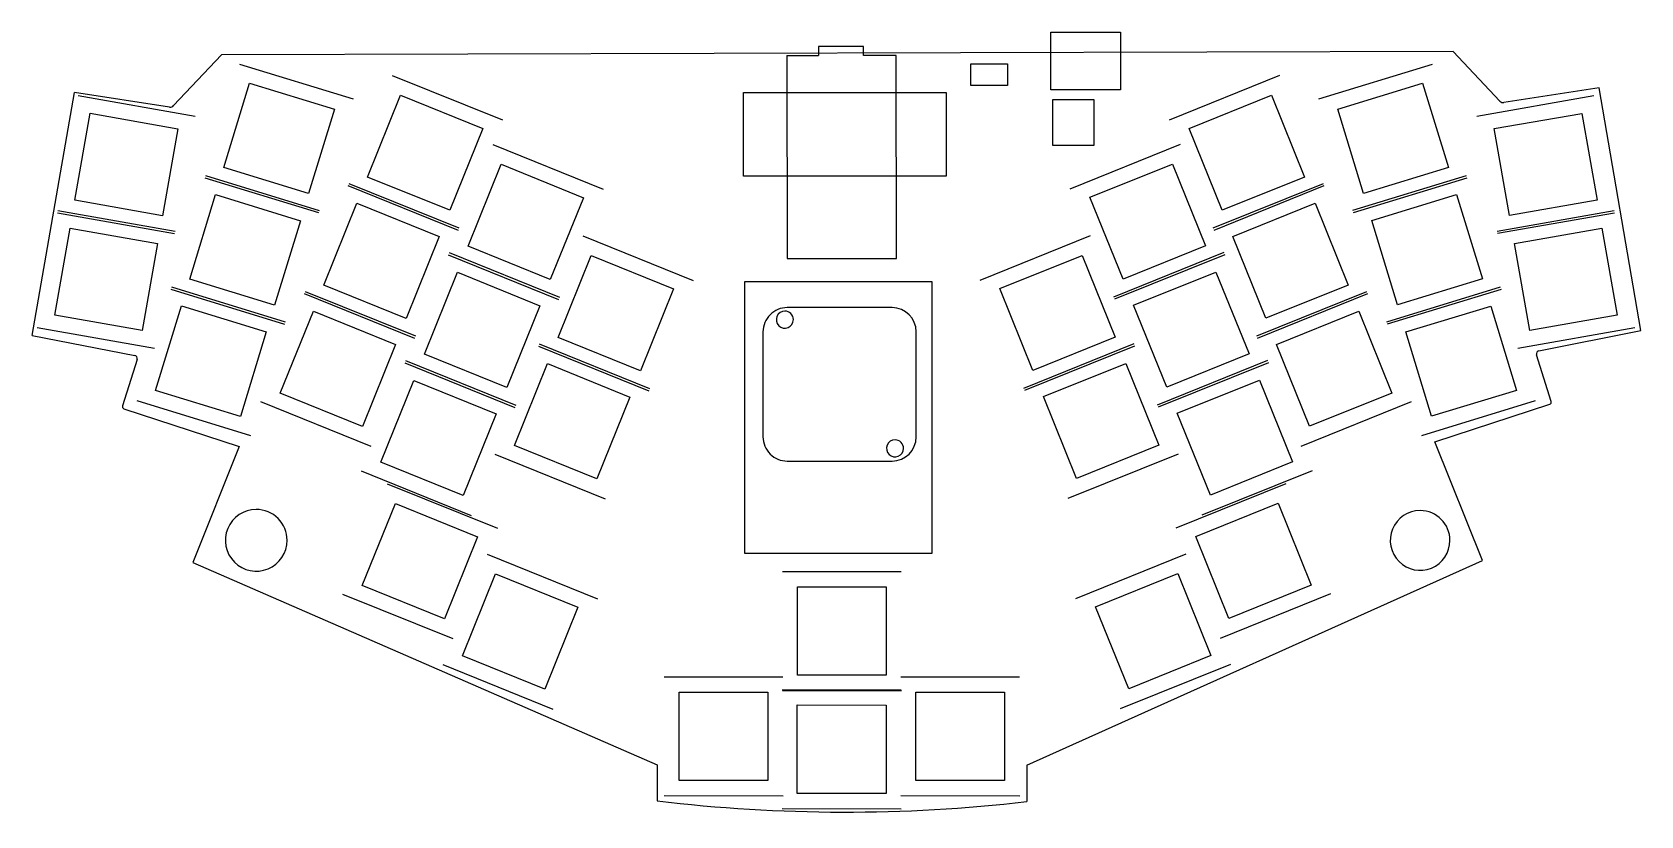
# Model space of a CAD drawing. Header units: millimetres. Extents: x 4 to 267, y 33 to 161.
import ezdxf

# ---------------------------------------------------------------- set-up
doc = ezdxf.new("R2010")
doc.units = ezdxf.units.MM
doc.layers.get('0').update_dxf_attribs({"linetype": 'CONTINUOUS'})

msp = doc.modelspace()

# ---------------------------------------------------------------- linework, layer by layer
at = {"color": 7}
for p, q in [((170.5631, 161.2676), (181.9631, 161.2676)), ((170.5631, 151.8676), (170.5631, 161.2676)), ((181.9631, 161.2676), (181.9631, 151.8676)), ((35.3131, 157.5676), (27.4863, 149.2846)), ((236.1826, 158.1224), (35.3131, 157.5676)), ((127.5381, 157.4426), (132.6881, 157.4426)), ((127.5381, 157.4426), (127.5881, 124.3426)), ((140.0441, 158.9216), (132.6781, 158.9216)), ((132.6781, 158.9216), (132.6881, 157.4426)), ((140.0381, 157.4676), (140.0441, 158.9216)), ((145.3381, 157.4676), (140.0381, 157.4676)), ((145.4131, 124.3426), (145.3381, 157.4676)), ((243.8362, 150.0306), (236.1826, 158.1224)), ((38.2369, 156.0599), (56.7937, 150.3912)), ((157.5131, 156.0926), (163.5131, 156.0926)), ((157.5131, 152.5676), (157.5131, 156.0926)), ((163.5131, 156.0926), (163.5131, 152.5676)), ((214.2778, 150.3888), (232.8319, 156.0661)), ((35.6559, 139.1821), (39.869, 152.9624)), ((39.869, 152.9624), (53.7085, 148.7104)), ((63.1583, 154.2232), (81.1504, 146.9587)), ((163.5131, 152.5676), (157.5131, 152.5676)), ((189.9214, 146.9563), (207.9102, 154.229)), ((217.3629, 148.7336), (231.2141, 152.9474)), ((231.2141, 152.9474), (235.4214, 139.1862)), ((4.4131, 111.8176), (11.3162, 151.4217)), ((26.832, 149.0496), (11.3162, 151.4217)), ((11.895, 150.915), (31.0043, 147.5501)), ((59.1162, 137.6346), (64.5142, 150.9953)), ((64.5142, 150.9953), (77.9305, 145.5532)), ((120.4631, 151.4444), (153.4881, 151.4444)), ((120.4631, 137.7676), (120.4631, 151.4444)), ((153.4881, 151.4444), (153.4881, 137.7676)), ((181.9631, 151.8676), (170.5631, 151.8676)), ((170.8881, 150.2926), (177.5881, 150.2926)), ((170.8881, 142.7926), (170.8881, 150.2926)), ((177.5881, 150.2926), (177.5881, 142.7926)), ((193.1391, 145.5762), (206.5703, 150.9813)), ((206.5703, 150.9813), (211.9609, 137.6391)), ((240.0549, 147.5539), (259.1627, 150.9276)), ((260.0063, 152.1677), (244.4904, 149.7956)), ((266.8131, 112.6176), (260.0063, 152.1677)), ((11.3901, 133.8485), (13.8924, 148.0396)), ((13.8924, 148.0396), (28.147, 145.5058)), ((53.7085, 148.7104), (49.5013, 134.9491)), ((221.576, 134.9532), (217.3629, 148.7336)), ((242.9153, 145.535), (257.1769, 148.0294)), ((257.1769, 148.0294), (259.6757, 133.858)), ((28.147, 145.5058), (25.6482, 131.3344)), ((77.9305, 145.5532), (72.5399, 132.211)), ((198.5372, 132.2155), (193.1391, 145.5762)), ((245.4176, 131.3439), (242.9153, 145.535)), ((79.5518, 142.9445), (97.5439, 135.68)), ((177.5881, 142.7926), (170.8881, 142.7926)), ((173.745, 135.738), (191.7337, 143.0107)), ((49.5013, 134.9491), (35.6559, 139.1821)), ((75.5097, 126.3558), (80.9078, 139.7166)), ((80.9078, 139.7166), (94.324, 134.2745)), ((176.9626, 134.3579), (190.3939, 139.7629)), ((190.3939, 139.7629), (195.7845, 126.4207)), ((235.4214, 139.1862), (221.576, 134.9532)), ((32.5751, 137.5149), (51.1273, 131.8334)), ((32.691, 137.8741), (51.2478, 132.2054)), ((56.0408, 136.6067), (74.0329, 129.3423)), ((72.5399, 132.211), (59.1162, 137.6346)), ((153.4881, 137.7676), (120.4631, 137.7676)), ((197.039, 129.3398), (215.0277, 136.6126)), ((211.9609, 137.6391), (198.5372, 132.2155)), ((219.8307, 132.2227), (238.3848, 137.8999)), ((219.9541, 131.8483), (238.5117, 137.5124)), ((25.6482, 131.3344), (11.3901, 133.8485)), ((30.1101, 120.9963), (34.3231, 134.7766)), ((34.3231, 134.7766), (48.1627, 130.5245)), ((55.9018, 136.2423), (73.8882, 128.9655)), ((94.324, 134.2745), (88.9334, 120.9323)), ((182.3607, 120.9972), (176.9626, 134.3579)), ((197.1921, 128.9811), (215.1854, 136.241)), ((222.9158, 130.5674), (236.767, 134.7812)), ((236.767, 134.7812), (240.9742, 121.02)), ((259.6757, 133.858), (245.4176, 131.3439)), ((8.5354, 131.8183), (27.6418, 128.4401)), ((8.6047, 132.1866), (27.714, 128.8217)), ((51.9986, 120.0181), (57.3967, 133.3788)), ((57.3967, 133.3788), (70.813, 127.9367)), ((200.2566, 127.9597), (213.6879, 133.3648)), ((213.6879, 133.3648), (219.0785, 120.0226)), ((243.3565, 128.8191), (262.4642, 132.1929)), ((243.4295, 128.4598), (262.539, 131.8201)), ((8.0998, 115.1201), (10.6021, 129.3112)), ((10.6021, 129.3112), (24.8567, 126.7774)), ((48.1627, 130.5245), (43.9555, 116.7633)), ((227.1289, 116.7871), (222.9158, 130.5674)), ((246.2169, 126.8002), (260.4784, 129.2946)), ((260.4784, 129.2946), (262.9772, 115.1232)), ((24.8567, 126.7774), (22.3579, 112.606)), ((70.813, 127.9367), (65.4224, 114.5945)), ((88.9334, 120.9323), (75.5097, 126.3558)), ((94.2574, 128.0518), (112.2495, 120.7873)), ((159.0394, 120.8453), (177.0282, 128.118)), ((195.7845, 126.4207), (182.3607, 120.9972)), ((205.6547, 114.599), (200.2566, 127.9597)), ((248.7192, 112.6091), (246.2169, 126.8002)), ((72.2953, 124.9635), (90.2817, 117.6867)), ((72.4343, 125.328), (90.4264, 118.0635)), ((90.2152, 111.4631), (95.6133, 124.8239)), ((95.6133, 124.8239), (109.0296, 119.3818)), ((127.5881, 124.3426), (145.2881, 124.3426)), ((145.2881, 124.3426), (145.4131, 124.3426)), ((162.2571, 119.4652), (175.6884, 124.8702)), ((175.6884, 124.8702), (181.0789, 111.528)), ((180.8625, 118.1215), (198.8513, 125.3942)), ((181.0157, 117.7627), (199.0089, 125.0227)), ((43.9555, 116.7633), (30.1101, 120.9963)), ((68.3921, 108.7393), (73.7902, 122.1001)), ((73.7902, 122.1001), (87.2065, 116.658)), ((184.0802, 116.7414), (197.5114, 122.1464)), ((197.5114, 122.1464), (202.902, 108.8042)), ((240.9742, 121.02), (227.1289, 116.7871)), ((27.0292, 119.3291), (45.5815, 113.6476)), ((27.1267, 119.7203), (45.6835, 114.0516)), ((48.7842, 118.6258), (66.7707, 111.349)), ((48.9233, 118.9902), (66.9154, 111.7258)), ((65.4224, 114.5945), (51.9986, 120.0181)), ((109.0296, 119.3818), (103.639, 106.0396)), ((120.6831, 120.5876), (151.1631, 120.5876)), ((120.6831, 76.2176), (120.6831, 120.5876)), ((151.1631, 120.5876), (151.1631, 76.2176)), ((167.6552, 106.1045), (162.2571, 119.4652)), ((204.1565, 111.7233), (222.1452, 118.9961)), ((204.3096, 111.3646), (222.3029, 118.6245)), ((219.0785, 120.0226), (205.6547, 114.599)), ((225.3879, 114.0492), (243.9421, 119.7265)), ((225.507, 113.6821), (244.0646, 119.3462)), ((24.5458, 102.8425), (28.7588, 116.6229)), ((28.7588, 116.6229), (42.5984, 112.3708)), ((44.8811, 102.4016), (50.2792, 115.7623)), ((50.2792, 115.7623), (63.6955, 110.3202)), ((87.2065, 116.658), (81.8159, 103.3158)), ((127.1881, 115.7711), (127.1881, 115.7711)), ((144.6771, 116.3437), (127.5571, 116.3437)), ((189.4782, 103.3807), (184.0802, 116.7414)), ((207.3741, 110.3433), (220.8054, 115.7483)), ((220.8054, 115.7483), (226.196, 102.4061)), ((228.473, 112.394), (242.3243, 116.6078)), ((242.3243, 116.6078), (246.5315, 102.8466)), ((5.2452, 113.0899), (24.3515, 109.7117)), ((22.3579, 112.606), (8.0998, 115.1201)), ((246.731, 109.725), (265.8405, 113.0853)), ((262.9772, 115.1232), (248.7192, 112.6091)), ((4.4131, 111.8176), (21.1337, 108.5607)), ((42.5984, 112.3708), (38.3911, 98.6096)), ((63.6955, 110.3202), (58.3049, 96.978)), ((87.1398, 110.4353), (105.132, 103.1708)), ((103.639, 106.0396), (90.2152, 111.4631)), ((123.6171, 112.4037), (123.6171, 95.2537)), ((148.6171, 95.2537), (148.6171, 112.4037)), ((166.157, 103.2288), (184.1457, 110.5015)), ((181.0789, 111.528), (167.6552, 106.1045)), ((212.7722, 96.9825), (207.3741, 110.3433)), ((232.6861, 98.6136), (228.473, 112.394)), ((250.1888, 109.3067), (266.8131, 112.6176)), ((21.5376, 107.9033), (19.1432, 100.2997)), ((65.3168, 107.7115), (83.3089, 100.447)), ((81.8159, 103.3158), (68.3921, 108.7393)), ((87.0008, 110.0708), (104.9873, 102.794)), ((166.3101, 102.87), (184.3034, 110.13)), ((187.98, 100.505), (205.9688, 107.7777)), ((202.902, 108.8042), (189.4782, 103.3807)), ((252.1793, 101.0457), (249.7849, 108.6493)), ((65.1777, 107.347), (83.1642, 100.0702)), ((83.0977, 93.8467), (88.4958, 107.2074)), ((88.4958, 107.2074), (101.912, 101.7653)), ((169.3746, 101.8487), (182.8059, 107.2537)), ((182.8059, 107.2537), (188.1965, 93.9115)), ((188.1332, 100.1462), (206.1264, 107.4062)), ((38.3911, 98.6096), (24.5458, 102.8425)), ((58.3049, 96.978), (44.8811, 102.4016)), ((61.2746, 91.1228), (66.6727, 104.4836)), ((66.6727, 104.4836), (80.089, 99.0415)), ((191.1977, 99.1249), (204.6289, 104.5299)), ((204.6289, 104.5299), (210.0195, 91.1877)), ((226.196, 102.4061), (212.7722, 96.9825)), ((246.5315, 102.8466), (232.6861, 98.6136)), ((19.3552, 99.8496), (38.1631, 93.7176)), ((21.4649, 101.1753), (40.0172, 95.4939)), ((41.6667, 101.0093), (59.6532, 93.7325)), ((101.912, 101.7653), (96.5215, 88.4231)), ((174.7727, 88.488), (169.3746, 101.8487)), ((211.4272, 93.7481), (229.4204, 101.008)), ((231.0643, 95.5087), (249.6218, 101.1728)), ((233.2131, 94.4676), (251.9673, 100.5956)), ((80.089, 99.0415), (74.6984, 85.6993)), ((196.5958, 85.7642), (191.1977, 99.1249)), ((145.1631, 94.7711), (145.1631, 94.7711)), ((240.9631, 75.1176), (233.2131, 94.4676)), ((38.1631, 93.7176), (30.6131, 74.7676)), ((79.8833, 92.4543), (97.8698, 85.1775)), ((96.5215, 88.4231), (83.0977, 93.8467)), ((173.4276, 85.2535), (191.4209, 92.5135)), ((188.1965, 93.9115), (174.7727, 88.488)), ((58.0602, 89.7305), (76.0467, 82.4537)), ((74.6984, 85.6993), (61.2746, 91.1228)), ((127.5571, 91.3137), (144.6771, 91.3137)), ((195.2507, 82.5297), (213.244, 89.7897)), ((210.0195, 91.1877), (196.5958, 85.7642)), ((62.3014, 87.6136), (80.2935, 80.3491)), ((190.9954, 80.4071), (208.9841, 87.6798)), ((58.2593, 71.025), (63.6574, 84.3857)), ((63.6574, 84.3857), (77.0736, 78.9436)), ((194.213, 79.027), (207.6443, 84.432)), ((207.6443, 84.432), (213.0349, 71.0899)), ((40.9631, 83.4253), (40.9631, 83.4253)), ((230.8131, 83.2362), (230.8131, 83.2362)), ((77.0736, 78.9436), (71.6831, 65.6014)), ((199.6111, 65.6663), (194.213, 79.027)), ((78.6366, 76.1355), (96.6288, 68.8711)), ((151.1631, 76.2176), (120.6831, 76.2176)), ((174.6602, 68.929), (192.6489, 76.2018)), ((30.6131, 74.7676), (106.3631, 41.7676)), ((166.6631, 41.7176), (240.9631, 75.1176)), ((71.6831, 65.6014), (58.2593, 71.025)), ((74.5945, 59.5469), (79.9926, 72.9076)), ((79.9926, 72.9076), (93.4089, 67.4655)), ((126.7827, 73.3126), (146.186, 73.317)), ((177.8778, 67.549), (191.3091, 72.954)), ((191.3091, 72.954), (196.6997, 59.6118)), ((213.0349, 71.0899), (199.6111, 65.6663)), ((55.0449, 69.6326), (73.0313, 62.3559)), ((129.2491, 70.8276), (143.7271, 70.8076)), ((129.2491, 56.4176), (129.2491, 70.8276)), ((143.7271, 70.8076), (143.7271, 56.4176)), ((198.266, 62.4318), (216.2593, 69.6918)), ((93.4089, 67.4655), (88.0183, 54.1233)), ((183.2759, 54.1882), (177.8778, 67.549)), ((71.3801, 58.1546), (89.3666, 50.8778)), ((88.0183, 54.1233), (74.5945, 59.5469)), ((181.9308, 50.9538), (199.9241, 58.2137)), ((196.6997, 59.6118), (183.2759, 54.1882)), ((107.4769, 56.1359), (126.8802, 56.1404)), ((143.7271, 56.4176), (129.2491, 56.4176)), ((146.0824, 56.1359), (165.4858, 56.1404)), ((109.9432, 53.651), (124.4212, 53.631)), ((109.9432, 39.241), (109.9432, 53.651)), ((124.4212, 53.631), (124.4212, 39.241)), ((126.7569, 54.0193), (146.1602, 54.0237)), ((126.7903, 53.9226), (146.193, 53.9135)), ((148.5488, 53.651), (163.0268, 53.631)), ((148.5488, 39.241), (148.5488, 53.651)), ((163.0268, 53.631), (163.0268, 39.241)), ((129.2232, 51.5343), (143.7012, 51.5143)), ((129.2232, 37.1243), (129.2232, 51.5343)), ((143.7012, 51.5143), (143.7012, 37.1243)), ((106.3631, 41.7676), (106.3482, 35.8993)), ((166.6631, 41.7176), (166.652, 35.7859)), ((107.4845, 36.7459), (126.8872, 36.7369)), ((124.4212, 39.241), (109.9432, 39.241)), ((143.7012, 37.1243), (129.2232, 37.1243)), ((146.0901, 36.7459), (165.4928, 36.7369)), ((163.0268, 39.241), (148.5488, 39.241)), ((126.7645, 34.6293), (146.1672, 34.6202))]:
    msp.add_line(p, q, dxfattribs=at)
for points in [[(243.8362, 150.0306), (243.995485, 149.839384), (244.245849, 149.74945), (244.4904, 149.7956)], [(26.832, 149.0496), (27.076584, 149.003411), (27.326996, 149.093349), (27.4863, 149.2846)], [(127.5571, 116.3437), (126.512147, 116.3437), (125.509993, 115.928594), (124.771099, 115.189701)], [(127.1881, 115.7711), (126.626221, 115.7711), (126.119668, 115.432632), (125.904647, 114.913524)], [(128.170413, 115.364213), (127.909887, 115.624738), (127.556539, 115.7711), (127.1881, 115.7711)], [(148.6171, 112.4037), (148.6171, 114.579702), (146.853102, 116.3437), (144.6771, 116.3437)], [(124.771099, 115.189701), (124.032206, 114.450807), (123.6171, 113.448653), (123.6171, 112.4037)], [(125.904647, 114.913524), (125.689625, 114.394415), (125.808479, 113.796896), (126.205787, 113.399587)], [(126.205787, 113.399587), (126.603096, 113.002279), (127.200615, 112.883425), (127.719724, 113.098447)], [(127.719724, 113.098447), (128.238832, 113.313468), (128.5773, 113.820021), (128.5773, 114.3819)], [(128.5773, 114.3819), (128.5773, 114.750339), (128.430938, 115.103687), (128.170413, 115.364213)], [(21.5375, 107.9033), (21.607024, 108.196261), (21.426441, 108.490256), (21.1337, 108.5607)], [(250.1888, 109.3067), (249.896018, 109.236301), (249.715382, 108.942292), (249.7849, 108.6493)], [(19.1432, 100.2997), (19.110263, 100.211971), (19.114208, 100.11465), (19.154137, 100.029875)], [(19.154137, 100.029875), (19.194067, 99.9451), (19.266587, 99.880078), (19.3552, 99.8496)], [(251.9673, 100.5957), (252.055923, 100.626133), (252.128461, 100.691132), (252.168395, 100.7759)], [(252.168395, 100.7759), (252.20833, 100.860667), (252.212264, 100.957986), (252.1793, 101.0457)], [(123.6171, 95.2537), (123.617073, 94.208739), (124.032171, 93.206569), (124.77107, 92.46767)], [(145.1631, 94.7711), (144.601221, 94.7711), (144.094668, 94.432632), (143.879647, 93.913524)], [(144.6771, 91.3137), (146.853102, 91.3137), (148.6171, 93.077698), (148.6171, 95.2537)], [(146.145413, 94.364213), (145.884887, 94.624738), (145.531539, 94.7711), (145.1631, 94.7711)], [(124.77107, 92.46767), (125.509969, 91.728771), (126.512139, 91.313673), (127.5571, 91.3137)], [(143.879647, 93.913524), (143.664625, 93.394415), (143.783479, 92.796896), (144.180787, 92.399587)], [(144.180787, 92.399587), (144.578096, 92.002279), (145.175615, 91.883425), (145.694724, 92.098447)], [(145.694724, 92.098447), (146.213832, 92.313468), (146.5523, 92.820021), (146.5523, 93.3819)], [(146.5523, 93.3819), (146.5523, 93.750339), (146.405938, 94.103687), (146.145413, 94.364213)], [(40.9631, 83.4253), (38.927563, 83.4253), (37.092458, 82.199122), (36.313491, 80.318531)], [(44.521756, 81.951256), (43.577942, 82.895071), (42.297855, 83.4253), (40.9631, 83.4253)], [(45.9958, 78.3926), (45.9958, 79.727355), (45.465571, 81.007442), (44.521756, 81.951256)], [(230.8131, 83.2362), (228.843935, 83.2362), (227.068667, 82.050004), (226.3151, 80.230733)], [(235.6817, 78.3676), (235.6817, 81.056454), (233.501954, 83.2362), (230.8131, 83.2362)], [(36.313491, 80.318531), (35.534525, 78.43794), (35.965102, 76.273286), (37.404444, 74.833944)], [(226.3151, 80.230733), (225.561533, 78.411461), (225.97807, 76.31739), (227.37048, 74.92498)], [(42.889031, 73.742991), (44.769622, 74.521958), (45.9958, 76.357063), (45.9958, 78.3926)], [(232.676233, 73.8696), (234.495504, 74.623167), (235.6817, 76.398435), (235.6817, 78.3676)], [(37.404444, 74.833944), (38.843786, 73.394602), (41.00844, 72.964025), (42.889031, 73.742991)], [(227.37048, 74.92498), (228.76289, 73.53257), (230.856961, 73.116033), (232.676233, 73.8696)], [(106.3482, 35.8993), (126.375369, 33.495191), (146.615931, 33.457129), (166.652, 35.7859)]]:
    msp.add_open_spline(points, degree=3, dxfattribs=at)

doc.saveas('drawing.dxf')
